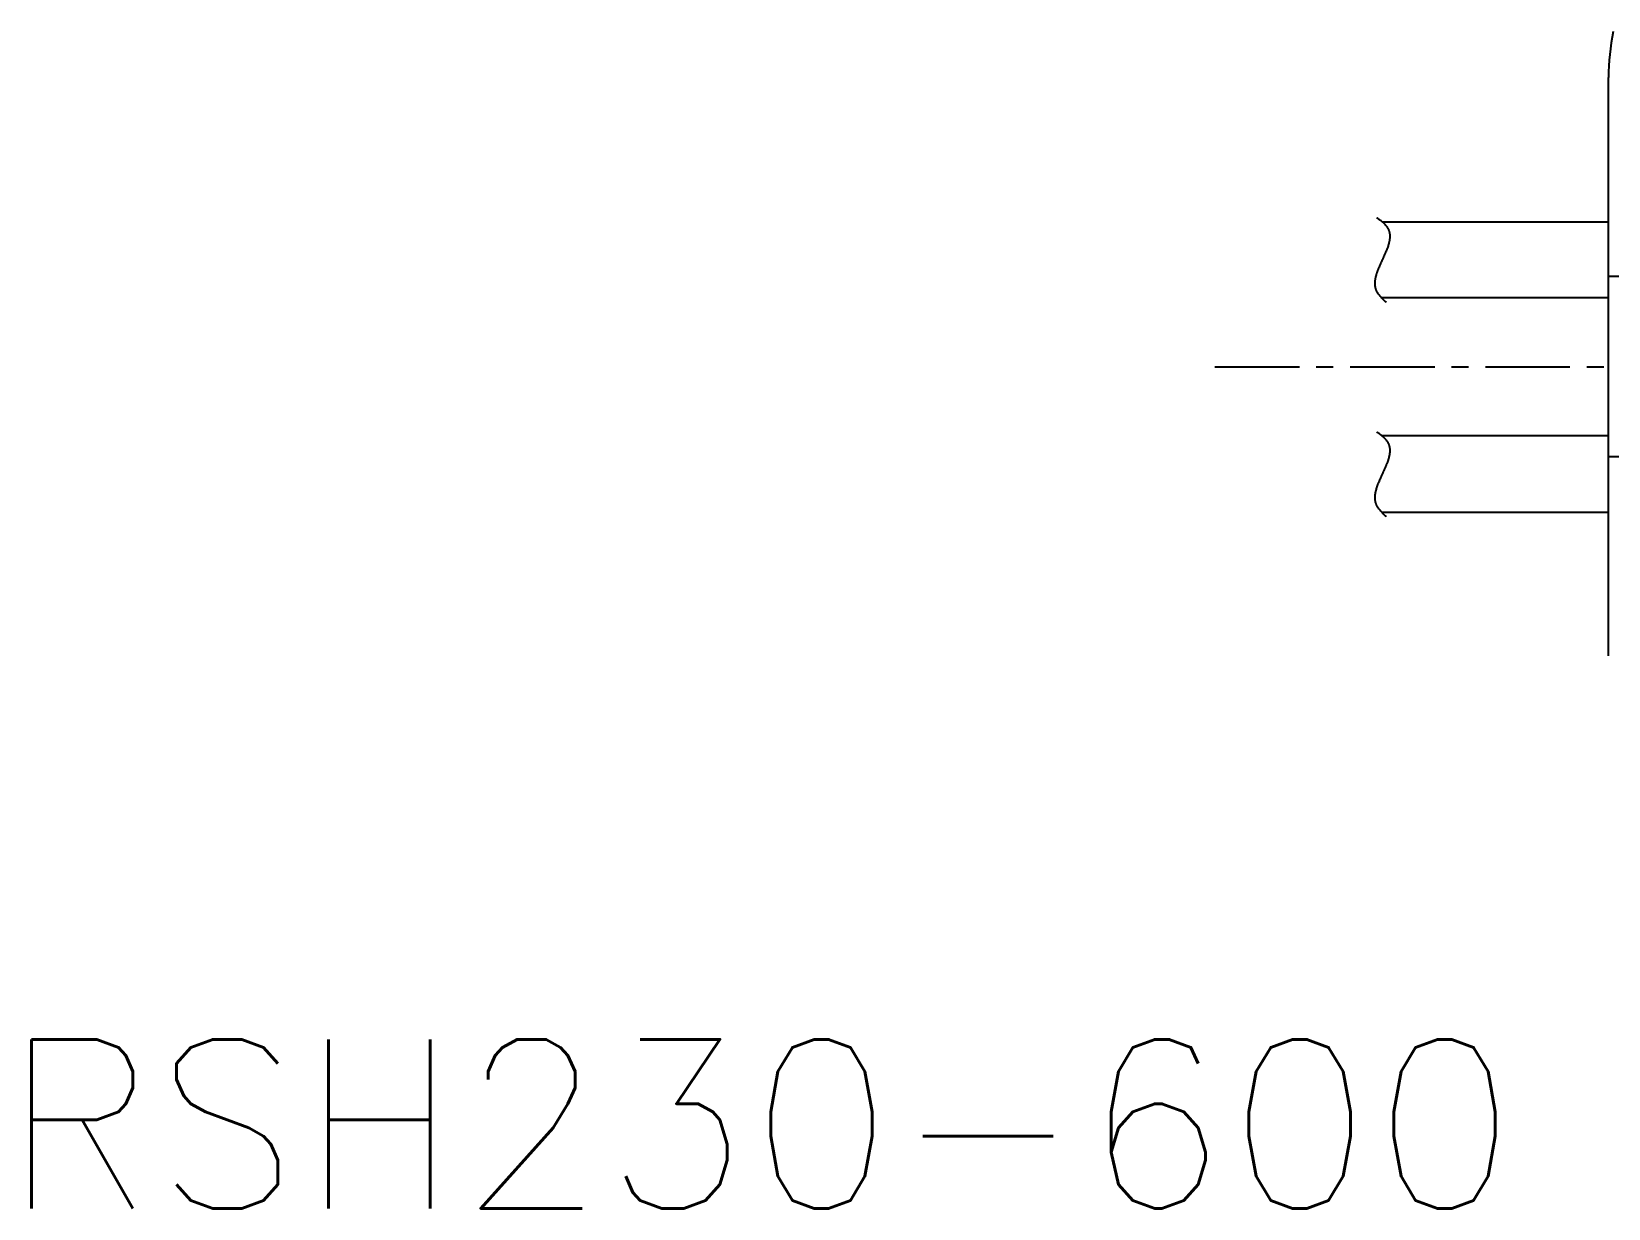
# Model space of a CAD drawing. Extents: x -693 to 400, y 35 to 506.
# Drawn here: x -649.3 to -509.4, y 34.6 to 139 of the extents above; entities that cross this region are included whole.
import ezdxf

# ---------------------------------------------------------------- set-up
doc = ezdxf.new("R2010")
doc.units = 0
doc.linetypes.add('CENTER', pattern=[12, 7.5, -1.5, 1.5, -1.5])
doc.layers.get('0').update_dxf_attribs({"linetype": 'CONTINUOUS'})
doc.layers.add('CENTER', color=1, linetype='CENTER')
doc.styles.get("Standard").update_dxf_attribs({"font": 'txt.shx'})

msp = doc.modelspace()

# ---------------------------------------------------------------- linework, layer by layer
at = {"color": 7, "linetype": 'CONTINUOUS'}
for p, q in [((-509.42, 83.65), (-509.42, 134.95)), ((-529.51, 122.15), (-509.42, 122.15)), ((-507.42, 117.3), (-509.42, 117.3)), ((-529.59, 115.45), (-509.42, 115.45)), ((-529.57, 103.2), (-509.42, 103.2)), ((-507.42, 101.3), (-509.42, 101.3)), ((-529.55, 96.4), (-509.42, 96.4))]:
    msp.add_line(p, q, dxfattribs=at)
at = {"color": 7}
for points in [[(-529.12, 114.98, 0), (-529.15, 115.02, 0), (-529.19, 115.05, 0), (-529.22, 115.08, 0), (-529.25, 115.11, 0), (-529.28, 115.14, 0), (-529.32, 115.17, 0), (-529.35, 115.2, 0), (-529.38, 115.23, 0), (-529.41, 115.26, 0), (-529.45, 115.3, 0), (-529.48, 115.33, 0), (-529.51, 115.36, 0), (-529.54, 115.39, 0), (-529.57, 115.43, 0), (-529.6, 115.46, 0), (-529.63, 115.49, 0), (-529.66, 115.53, 0), (-529.69, 115.56, 0), (-529.72, 115.6, 0), (-529.74, 115.63, 0), (-529.77, 115.67, 0), (-529.8, 115.7, 0), (-529.82, 115.74, 0), (-529.85, 115.77, 0), (-529.87, 115.81, 0), (-529.89, 115.85, 0), (-529.91, 115.88, 0), (-529.94, 115.92, 0), (-529.96, 115.96, 0), (-529.98, 116, 0), (-529.99, 116.03, 0), (-530.01, 116.07, 0), (-530.02, 116.11, 0), (-530.04, 116.15, 0), (-530.05, 116.19, 0), (-530.06, 116.23, 0), (-530.08, 116.27, 0), (-530.09, 116.31, 0), (-530.09, 116.34, 0), (-530.1, 116.39, 0), (-530.11, 116.43, 0), (-530.11, 116.47, 0), (-530.12, 116.51, 0), (-530.12, 116.55, 0), (-530.12, 116.59, 0), (-530.13, 116.63, 0), (-530.13, 116.67, 0), (-530.13, 116.71, 0), (-530.12, 116.76, 0), (-530.12, 116.8, 0), (-530.12, 116.84, 0), (-530.12, 116.88, 0), (-530.11, 116.93, 0), (-530.11, 116.97, 0), (-530.1, 117.01, 0), (-530.09, 117.06, 0), (-530.09, 117.1, 0), (-530.08, 117.14, 0), (-530.07, 117.19, 0), (-530.06, 117.23, 0), (-530.05, 117.27, 0), (-530.04, 117.32, 0), (-530.03, 117.36, 0), (-530.01, 117.41, 0), (-530, 117.45, 0), (-529.99, 117.5, 0), (-529.98, 117.54, 0), (-529.96, 117.59, 0), (-529.95, 117.63, 0), (-529.93, 117.68, 0), (-529.91, 117.72, 0), (-529.9, 117.77, 0), (-529.88, 117.81, 0), (-529.87, 117.86, 0), (-529.85, 117.9, 0), (-529.83, 117.95, 0), (-529.81, 117.99, 0), (-529.79, 118.04, 0), (-529.77, 118.09, 0), (-529.75, 118.13, 0), (-529.74, 118.18, 0), (-529.72, 118.22, 0), (-529.7, 118.27, 0), (-529.68, 118.31, 0), (-529.65, 118.36, 0), (-529.63, 118.41, 0), (-529.61, 118.45, 0), (-529.59, 118.5, 0), (-529.57, 118.55, 0), (-529.55, 118.59, 0), (-529.53, 118.64, 0), (-529.51, 118.68, 0), (-529.49, 118.73, 0), (-529.47, 118.78, 0), (-529.45, 118.82, 0), (-529.42, 118.87, 0), (-529.4, 118.91, 0), (-529.38, 118.96, 0), (-529.36, 119.01, 0), (-529.34, 119.05, 0), (-529.32, 119.1, 0), (-529.3, 119.14, 0), (-529.28, 119.19, 0), (-529.26, 119.24, 0), (-529.24, 119.28, 0), (-529.22, 119.33, 0), (-529.2, 119.37, 0), (-529.18, 119.42, 0), (-529.16, 119.46, 0), (-529.14, 119.51, 0), (-529.12, 119.55, 0), (-529.1, 119.6, 0), (-529.08, 119.64, 0), (-529.07, 119.69, 0), (-529.05, 119.73, 0), (-529.03, 119.78, 0), (-529.01, 119.82, 0), (-529, 119.87, 0), (-528.98, 119.91, 0), (-528.97, 119.96, 0), (-528.95, 120, 0), (-528.94, 120.04, 0), (-528.93, 120.09, 0), (-528.91, 120.13, 0), (-528.9, 120.17, 0), (-528.89, 120.22, 0), (-528.88, 120.26, 0), (-528.87, 120.3, 0), (-528.86, 120.35, 0), (-528.85, 120.39, 0), (-528.84, 120.43, 0), (-528.83, 120.47, 0), (-528.82, 120.52, 0), (-528.82, 120.56, 0), (-528.81, 120.6, 0), (-528.81, 120.64, 0), (-528.8, 120.68, 0), (-528.8, 120.72, 0), (-528.8, 120.77, 0), (-528.79, 120.81, 0), (-528.79, 120.85, 0), (-528.79, 120.89, 0), (-528.8, 120.93, 0), (-528.8, 120.97, 0), (-528.8, 121, 0), (-528.8, 121.04, 0), (-528.81, 121.08, 0), (-528.82, 121.12, 0), (-528.82, 121.16, 0), (-528.83, 121.2, 0), (-528.84, 121.24, 0), (-528.85, 121.27, 0), (-528.86, 121.31, 0), (-528.87, 121.35, 0), (-528.89, 121.39, 0), (-528.9, 121.42, 0), (-528.92, 121.46, 0), (-528.94, 121.49, 0), (-528.96, 121.53, 0), (-528.97, 121.56, 0), (-529, 121.6, 0), (-529.02, 121.63, 0), (-529.04, 121.67, 0), (-529.07, 121.7, 0), (-529.09, 121.73, 0), (-529.12, 121.77, 0), (-529.14, 121.8, 0), (-529.17, 121.83, 0), (-529.2, 121.87, 0), (-529.23, 121.9, 0), (-529.26, 121.93, 0), (-529.29, 121.96, 0), (-529.33, 121.99, 0), (-529.36, 122.02, 0), (-529.39, 122.05, 0), (-529.42, 122.08, 0), (-529.46, 122.11, 0), (-529.49, 122.14, 0), (-529.53, 122.17, 0), (-529.57, 122.2, 0), (-529.6, 122.23, 0), (-529.64, 122.26, 0), (-529.67, 122.28, 0), (-529.71, 122.31, 0), (-529.75, 122.34, 0), (-529.78, 122.36, 0), (-529.82, 122.39, 0), (-529.86, 122.42, 0), (-529.89, 122.44, 0), (-529.93, 122.47, 0), (-529.96, 122.49, 0)], [(-529.12, 95.99, 0), (-529.15, 96.02, 0), (-529.19, 96.05, 0), (-529.22, 96.08, 0), (-529.25, 96.11, 0), (-529.28, 96.14, 0), (-529.32, 96.17, 0), (-529.35, 96.2, 0), (-529.38, 96.23, 0), (-529.41, 96.26, 0), (-529.45, 96.3, 0), (-529.48, 96.33, 0), (-529.51, 96.36, 0), (-529.54, 96.39, 0), (-529.57, 96.43, 0), (-529.6, 96.46, 0), (-529.63, 96.49, 0), (-529.66, 96.53, 0), (-529.69, 96.56, 0), (-529.72, 96.6, 0), (-529.74, 96.63, 0), (-529.77, 96.67, 0), (-529.8, 96.7, 0), (-529.82, 96.74, 0), (-529.85, 96.77, 0), (-529.87, 96.81, 0), (-529.89, 96.85, 0), (-529.91, 96.88, 0), (-529.94, 96.92, 0), (-529.96, 96.96, 0), (-529.98, 97, 0), (-529.99, 97.03, 0), (-530.01, 97.07, 0), (-530.02, 97.11, 0), (-530.04, 97.15, 0), (-530.05, 97.19, 0), (-530.06, 97.23, 0), (-530.08, 97.27, 0), (-530.09, 97.31, 0), (-530.09, 97.35, 0), (-530.1, 97.39, 0), (-530.11, 97.43, 0), (-530.11, 97.47, 0), (-530.12, 97.51, 0), (-530.12, 97.55, 0), (-530.12, 97.59, 0), (-530.13, 97.63, 0), (-530.13, 97.67, 0), (-530.13, 97.71, 0), (-530.12, 97.76, 0), (-530.12, 97.8, 0), (-530.12, 97.84, 0), (-530.12, 97.88, 0), (-530.11, 97.93, 0), (-530.11, 97.97, 0), (-530.1, 98.01, 0), (-530.09, 98.06, 0), (-530.09, 98.1, 0), (-530.08, 98.14, 0), (-530.07, 98.19, 0), (-530.06, 98.23, 0), (-530.05, 98.27, 0), (-530.04, 98.32, 0), (-530.03, 98.36, 0), (-530.01, 98.41, 0), (-530, 98.45, 0), (-529.99, 98.5, 0), (-529.98, 98.54, 0), (-529.96, 98.59, 0), (-529.95, 98.63, 0), (-529.93, 98.68, 0), (-529.91, 98.72, 0), (-529.9, 98.77, 0), (-529.88, 98.81, 0), (-529.87, 98.86, 0), (-529.85, 98.9, 0), (-529.83, 98.95, 0), (-529.81, 98.99, 0), (-529.79, 99.04, 0), (-529.77, 99.09, 0), (-529.75, 99.13, 0), (-529.74, 99.18, 0), (-529.72, 99.22, 0), (-529.7, 99.27, 0), (-529.68, 99.32, 0), (-529.65, 99.36, 0), (-529.63, 99.41, 0), (-529.61, 99.45, 0), (-529.59, 99.5, 0), (-529.57, 99.55, 0), (-529.55, 99.59, 0), (-529.53, 99.64, 0), (-529.51, 99.68, 0), (-529.49, 99.73, 0), (-529.47, 99.78, 0), (-529.45, 99.82, 0), (-529.42, 99.87, 0), (-529.4, 99.91, 0), (-529.38, 99.96, 0), (-529.36, 100.01, 0), (-529.34, 100.05, 0), (-529.32, 100.1, 0), (-529.3, 100.14, 0), (-529.28, 100.19, 0), (-529.26, 100.24, 0), (-529.24, 100.28, 0), (-529.22, 100.33, 0), (-529.2, 100.37, 0), (-529.18, 100.42, 0), (-529.16, 100.46, 0), (-529.14, 100.51, 0), (-529.12, 100.55, 0), (-529.1, 100.6, 0), (-529.08, 100.64, 0), (-529.07, 100.69, 0), (-529.05, 100.73, 0), (-529.03, 100.78, 0), (-529.01, 100.82, 0), (-529, 100.87, 0), (-528.98, 100.91, 0), (-528.97, 100.96, 0), (-528.95, 101, 0), (-528.94, 101.04, 0), (-528.93, 101.09, 0), (-528.91, 101.13, 0), (-528.9, 101.17, 0), (-528.89, 101.22, 0), (-528.88, 101.26, 0), (-528.87, 101.3, 0), (-528.86, 101.35, 0), (-528.85, 101.39, 0), (-528.84, 101.43, 0), (-528.83, 101.47, 0), (-528.82, 101.52, 0), (-528.82, 101.56, 0), (-528.81, 101.6, 0), (-528.81, 101.64, 0), (-528.8, 101.68, 0), (-528.8, 101.72, 0), (-528.8, 101.77, 0), (-528.79, 101.81, 0), (-528.79, 101.85, 0), (-528.79, 101.89, 0), (-528.8, 101.93, 0), (-528.8, 101.97, 0), (-528.8, 102, 0), (-528.8, 102.04, 0), (-528.81, 102.08, 0), (-528.82, 102.12, 0), (-528.82, 102.16, 0), (-528.83, 102.2, 0), (-528.84, 102.24, 0), (-528.85, 102.27, 0), (-528.86, 102.31, 0), (-528.87, 102.35, 0), (-528.89, 102.39, 0), (-528.9, 102.42, 0), (-528.92, 102.46, 0), (-528.94, 102.49, 0), (-528.96, 102.53, 0), (-528.97, 102.56, 0), (-529, 102.6, 0), (-529.02, 102.63, 0), (-529.04, 102.67, 0), (-529.07, 102.7, 0), (-529.09, 102.73, 0), (-529.12, 102.77, 0), (-529.14, 102.8, 0), (-529.17, 102.83, 0), (-529.2, 102.87, 0), (-529.23, 102.9, 0), (-529.26, 102.93, 0), (-529.29, 102.96, 0), (-529.33, 102.99, 0), (-529.36, 103.02, 0), (-529.39, 103.05, 0), (-529.42, 103.08, 0), (-529.46, 103.11, 0), (-529.49, 103.14, 0), (-529.53, 103.17, 0), (-529.57, 103.2, 0), (-529.6, 103.23, 0), (-529.64, 103.26, 0), (-529.67, 103.28, 0), (-529.71, 103.31, 0), (-529.75, 103.34, 0), (-529.78, 103.36, 0), (-529.82, 103.39, 0), (-529.86, 103.42, 0), (-529.89, 103.44, 0), (-529.93, 103.47, 0), (-529.96, 103.49, 0)]]:
    msp.add_polyline3d(points, dxfattribs=at)
at = {"color": 7, "linetype": 'CONTINUOUS'}
msp.add_arc((-489.42, 134.95), 20, 168.2428, 180, dxfattribs=at)
at = {"layer": 'CENTER', "color": 1, "linetype": 'CENTER'}
msp.add_line((-544.34, 109.3), (396.8, 109.3), dxfattribs=at)

# ---------------------------------------------------------------- texts
at = {"color": 7, "linetype": 'CONTINUOUS'}
msp.add_text('RSH230-600', height=15, dxfattribs=at).set_placement((-651.89, 34.63))

doc.saveas('drawing.dxf')
